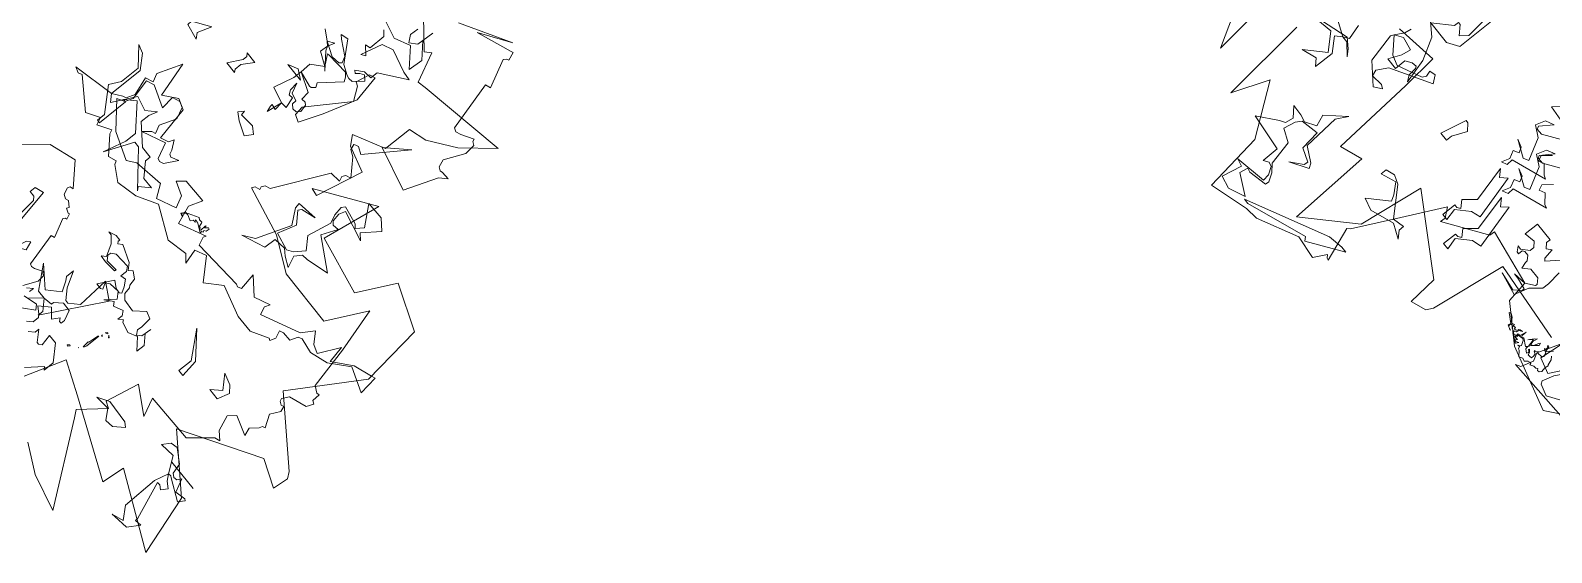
# Model space of a CAD drawing. Header units: metres. Extents: x -71 to 881, y -503 to 661.
# Drawn here: x 165.84 to 175.8, y -258.51 to -255.09 of the extents above; entities that cross this region are included whole.
import ezdxf

# ---------------------------------------------------------------- set-up
doc = ezdxf.new("R2010")
doc.units = ezdxf.units.M
doc.layers.add('ARBRE', color=100, linetype='Continuous', lineweight=13, true_color=0x00ff3f)

# ---------------------------------------------------------------- blocks, each defined once
blk = doc.blocks.new('WMF2', base_point=(0, 0.01))
at = {"color": 251, "lineweight": 0, "true_color": 0x636466}
for points in [[(135.29, -33.25), (133.39, -15.7), (130.63, -23.1), (123.64, -13.73), (121.99, -1.9), (114.39, -4.34), (111.72, -4.67), (103.98, -8.76), (99.27, -8.35), (97.95, -10.89), (97.46, -10.41), (97.02, -10.37), (99.54, -16.88), (99.06, -17.38), (95.41, -24.9), (90.83, -34.32), (89.42, -32.65), (89.51, -31.56), (81.64, -37.29), (81.55, -38.39), (70.38, -36.78), (69.61, -32.48), (62.22, -27.79), (49.27, -24.43), (44.16, -28.75)], [(49.36, -83.76), (46.84, -91.88), (40.14, -89.34), (24.4, -82.93), (24.01, -87.6), (8.81, -80.93), (12.69, -92.64), (23.58, -100.08), (8.83, -109.56), (3.27, -107.44), (3.01, -110.61), (3.9, -111.79), (16.57, -120.44), (8.22, -134.47), (9.81, -146.85), (18.98, -150.2), (22.71, -142.59), (34.39, -144.58), (32.65, -156.43), (43.16, -148.65), (41.63, -148.52), (39.67, -158.01), (44.92, -159.4), (46.44, -161.06), (40.43, -164.26), (40.42, -170.12), (36.91, -171.27), (31.95, -175.08), (27.13, -180.99), (44.83, -177.37), (46.41, -176.96), (49.12, -182.48), (50.2, -181.46), (55.69, -185.68)], [(100.3, -13.3), (97.37, -13.9), (96.16, -13.9), (102.61, -9.16), (103.21, -9.75), (114.9, -5.14), (116, -5.14), (100.3, -13.3), (100.3, -13.3)], [(122.03, -4.59), (121.2, -8.62), (122.72, -8.94), (116.58, -10.22), (116.74, -11.56), (117.68, -13), (118.53, -13.17), (119.53, -12.5), (119.62, -15.95), (127.05, -16.59), (123.52, -19.64), (122.5, -20.31), (122.25, -21.93), (124.05, -23.52), (121.84, -23.52), (120.32, -23.2), (118.31, -24.55), (119.17, -26.74), (115.88, -30.39), (117.14, -28.09), (116.53, -20.76), (113.49, -19.25), (112.89, -18.34), (116.25, -16.14), (114.07, -18.14), (114, -18.92), (116.7, -19.9), (117.23, -23.8), (120.73, -22.94), (121.42, -21.76), (121.9, -19.39), (119.14, -18.3), (118.02, -13.51), (116.67, -12.35), (115.65, -10.82), (115.72, -10.05), (119.34, -9.11), (120.19, -9.29), (120.53, -7.61), (116.29, -5.59), (119.5, -4.04), (122.03, -4.59), (122.03, -4.59)], [(151.66, -37.02), (141.23, -19.49), (142.97, -34.33)], [(122.91, -48.29), (114.53, -49.68), (113.77, -42.55), (112.45, -25.61), (108.09, -27.35), (107.21, -10.78), (98.49, -19.49), (96.74, -32.59), (81.64, -23.67), (81.04, -17.76), (78.09, -18.94), (77.45, -20.28), (75.41, -35.48), (59.11, -34.32)], [(39.13, -76.49), (33.51, -73.76), (26.05, -72.12), (37.25, -86.3), (38.33, -87.51), (34.61, -92.45), (35.99, -92.94), (34.69, -99.75), (29.28, -96.73), (30.97, -100.19), (21.09, -100.49), (17.67, -104.7), (16.66, -105.12), (18.28, -106.23), (19.48, -109.18), (18.41, -110.67), (14.49, -109.41), (15.1, -110.95), (13.93, -112.47), (13.73, -113.15), (13.23, -113.37), (14.72, -115.61), (13.76, -117.64), (14.16, -118.66), (14.68, -118.45), (15.39, -118.76), (15.6, -119.27), (14.94, -120.61), (11.56, -121.96), (10.97, -123.39), (11.67, -123.68), (11.74, -125.32), (12.27, -125.11), (13.58, -125.77), (15.6, -134.05), (18.21, -142.77), (22.11, -134.68), (33.61, -134.71), (40.51, -137.9), (50.45, -139.73), (50.16, -140.44), (49.24, -140.81), (49.44, -141.32), (49.15, -142.04), (48.13, -142.44), (43.19, -153.31), (41.06, -153.59), (41.43, -154.51), (41.13, -155.22), (40.11, -155.63), (43.05, -158.46), (44.35, -159.02), (44.76, -160.04), (44.45, -160.3), (43.92, -160.51), (42.49, -159.91), (37.1, -168.03), (40.97, -163.9), (32.15, -161.95), (29.82, -168.64), (28.52, -170), (30.14, -169.93), (30.65, -169.72), (31.37, -170.03), (31.94, -171.46), (30.17, -175.61), (30.45, -177.74), (31.15, -178.04), (31.35, -178.56), (33.6, -177.07), (34.61, -176.66), (35.32, -176.96), (38.04, -186.65), (37.02, -187.05), (39.7, -192.27), (39.35, -192.88), (38.94, -193.04), (39.56, -194.57), (39.97, -194.4), (46.81, -191.62), (41.05, -195.63), (50.47, -189.97)], [(95.41, -24.9), (93.1, -25.5), (93.1, -24.4), (91.88, -23.19), (94.81, -24.4), (99.43, -22.59), (101.87, -23.19), (98.33, -26.72), (98.94, -27.82), (100.65, -29.64), (103.57, -28.43), (103.57, -29.64), (101.87, -30.26), (100.05, -29.64), (95.41, -24.9), (95.41, -24.9)], [(57.77, -28.84), (58.63, -30.3), (56.93, -35.37), (57.37, -30.33), (54.22, -29.5), (53.25, -31.47), (53.04, -32.3), (51.55, -33.16), (53.17, -30.11), (53.78, -27.79), (53.47, -27.25), (51.12, -26.63), (45.81, -30.31), (45.66, -26.44), (59.37, -25.77), (58.42, -26.33), (57.77, -28.84), (57.77, -28.84)], [(56.36, -32.12), (55.85, -31.63), (55.46, -30.55), (55.3, -30.46), (55.43, -29.76), (55.24, -28.88), (55.5, -28.39), (55.87, -28.34), (56.16, -28.62), (56.42, -28.33), (56.99, -28.28), (57.65, -27.88), (57.72, -28.12), (58.03, -28.17), (58.25, -27.98), (58.41, -28.05), (58.73, -27.66), (58.86, -27.41), (59.43, -27.6), (60.1, -27.17), (61.07, -28.04), (61.37, -28.09), (61.58, -28.52), (61.97, -28.4), (61.62, -28.65), (61.49, -28.9), (62.03, -29.74), (62.37, -29.92), (63.43, -29.61), (63.34, -29.34), (63.61, -29.26), (63.52, -29), (62.86, -28.99), (63.01, -28.72), (62.94, -28.47), (62.26, -28.88), (62.57, -28.28), (62.89, -28.34), (63.48, -28.85), (64.34, -29.1), (64.6, -29.45), (65.11, -29.53), (65.65, -29.92), (65.93, -29.83), (66.02, -29.66), (65.89, -29.26), (65.11, -29.09), (65.26, -29.04), (66.15, -29.41), (66.02, -29.89), (67.84, -30.97), (67.51, -31.22), (66.81, -30.85), (66.26, -30.24), (65.89, -30.14), (65.56, -30.31), (65.43, -30.34), (65.4, -29.99), (64.88, -30.15), (64.76, -29.76), (64.15, -30.11), (64.22, -30.34), (64, -30.58), (63.48, -30.72), (64.02, -30.36), (64.06, -29.83), (64.32, -29.76), (64.47, -29.5), (64.37, -29.25), (64.12, -29.12), (63.68, -29.31), (63.59, -29.47), (63.68, -29.74), (63.15, -29.91), (62.91, -31.2), (62.89, -30.2), (62.83, -30.07), (62.59, -29.93), (62.37, -30.14), (60.91, -29.37), (60.7, -29.58), (60.56, -29.85), (60.92, -31.25), (60.95, -31.35), (61.49, -30.77), (61.62, -30.52), (60.95, -31.58), (60.73, -31.77), (60.58, -32.05), (60.79, -31.06), (60.63, -30.55), (60.45, -30.45), (60.1, -30.71), (59.75, -31.73), (59.62, -31.98), (59.42, -31.56), (60.41, -30.31), (60.57, -29.63), (60.56, -29.41), (60.48, -29.15), (59.78, -28.78), (59.61, -29.12), (59.81, -29.35), (60.09, -29.48), (59.99, -29.66), (59.52, -29.31), (59.36, -28.78), (58.88, -28.85), (58.48, -28.96), (58.53, -29.53), (58.63, -29.93), (59.11, -30.07), (59.2, -30.34), (58.98, -30.11), (58.66, -30.69), (58.5, -30.4), (57.42, -30.59), (57.23, -30.94), (57.5, -31.63), (57.97, -31.77), (58.34, -31.96), (58.03, -32.11), (58.06, -32.48), (58.09, -32.59), (58.37, -32.72), (58.26, -32.91), (58, -32.77), (57.77, -31.77), (57.68, -31.73), (57.33, -32.4), (57.28, -32.27), (56.9, -32.97)], [(85.82, -32.33), (85.2, -32.33), (84.59, -32.83), (85.82, -34.04), (83.99, -36.36), (85.82, -43.43), (84.59, -42.2), (83.5, -43.43), (81.06, -34.64), (82.88, -34.04), (85.2, -31.73), (84.59, -29.42), (85.82, -29.42), (85.82, -32.33), (85.82, -32.33)], [(127.86, -39.54), (126.03, -38.33), (124.94, -37.24), (127.24, -38.94), (128.46, -38.94), (129.55, -37.85), (127.24, -35.41), (127.24, -31.39), (128.46, -32.48), (131.38, -31.39), (127.86, -34.91), (130.76, -37.85), (136.62, -36.62), (138.93, -36.62), (137.71, -38.33), (136.62, -39.54), (137.23, -43.08), (134.79, -37.24), (127.86, -39.54), (127.86, -39.54)], [(70.82, -34.21), (69.59, -35.56), (69.59, -35.99), (71.7, -36.34), (72.94, -36.34), (70.38, -36.78), (68.72, -38.1), (68.72, -38.45), (69.59, -39.32), (71.7, -39.32), (72.94, -38.1), (73.38, -39.32), (73.38, -39.76), (74.16, -40.55), (75.04, -40.55), (75.48, -40.2), (75.48, -39.32), (75.92, -39.32), (76.72, -40.2), (75.92, -40.2), (74.6, -41.44), (74.6, -42.32), (75.48, -43.11), (77.6, -42.67), (77.6, -45.66), (73.81, -45.66), (73.81, -44.79), (72.94, -44), (72.05, -44.79), (71.7, -42.67), (71.26, -42.32), (69.59, -44.79)], [(67.83, -43.11), (67.48, -40.2), (67.48, -38.89), (69.16, -36.78), (69.94, -33.86), (74.6, -34.65), (70.82, -34.21), (70.82, -34.21)], [(90.23, -35.66), (89.63, -35.66), (89.02, -36.14), (90.23, -37.37), (88.4, -39.67), (90.23, -46.74), (89.02, -45.52), (87.92, -46.74), (85.48, -37.97), (87.31, -37.37), (89.63, -35.05), (89.02, -32.72), (90.23, -32.72), (90.23, -35.66), (90.23, -35.66)], [(120.32, -53.77), (117.85, -52.09), (115.45, -48.04), (114.13, -43.19), (114.93, -44.29), (115.11, -45.98), (115.4, -46.38), (116.35, -46.16), (117.52, -45.28), (117.5, -42.97), (119.86, -43.05), (118.8, -45.54), (118.53, -47.44), (121.17, -47.9), (122.64, -46.8), (121.69, -48.6), (121.49, -49.97)], [(128.28, -42.59), (127.38, -39.75), (128.46, -38.94), (133.52, -40.99)], [(122.64, -46.8), (119.8, -44.2), (117.78, -43.62), (113.05, -45.94), (112.69, -46.71), (113.05, -47.75), (111.9, -48.16), (110.76, -46.76), (118.41, -42.1), (119.56, -39.88), (119.15, -38.74), (116.82, -39.05), (116.04, -38.68), (117.45, -37.54), (121.56, -40.46), (122.95, -46.17), (122.64, -46.8), (122.64, -46.8)], [(99.65, -46.23), (100.87, -43.31), (100.87, -42.08), (102.57, -42.08), (101.47, -47.33), (100.87, -47.33), (99.65, -46.23), (99.65, -46.23)], [(81.61, -52.7), (82.93, -50.96), (82.44, -49.93), (81.38, -50.49), (79.67, -49.09), (78.94, -48.87), (85.72, -46.19), (85.64, -44.92), (86.71, -44.35), (86.21, -45.98), (87.01, -47.47), (85.95, -48.04), (86.55, -49.02), (88.1, -49.47), (84.71, -48.03), (83.64, -48.6), (85.9, -52.66), (88.14, -53.77), (87.55, -55.72), (85.96, -56.58), (87.61, -54.06), (87.34, -53.53), (86.07, -53.59), (82.77, -55.98)], [(86.04, -56.01), (87.37, -54.28), (86.87, -53.24), (85.82, -53.82), (84.11, -52.42), (83.35, -52.19), (90.12, -49.5), (90.07, -48.23), (91.12, -47.66), (90.64, -49.3), (91.42, -50.77), (90.37, -51.37), (90.96, -52.33), (92.52, -52.8), (89.13, -51.34), (88.07, -51.91), (90.31, -55.97), (92.58, -57.08), (91.99, -59.05), (90.39, -59.91), (92.05, -57.37), (91.75, -56.85), (90.49, -56.9), (87.19, -59.31)], [(89.51, -61.33), (93.35, -61.59), (87.7, -68.89)], [(113.17, -63.62), (113.17, -55.18), (115.36, -53.65), (120.07, -53.65), (116.91, -56.82), (116.91, -57.81), (116.37, -57.81), (114.82, -56.28), (113.72, -57.81), (114.82, -67.35), (110.12, -66.81), (113.17, -63.62), (113.17, -63.62)], [(63.02, -94.3), (61.86, -97.06), (62.03, -98.49), (62.51, -98.7), (62.64, -99.03), (64.13, -98.04), (64.8, -97.78), (65.29, -97.98), (67.08, -104.41), (66.4, -104.68), (68.19, -108.14), (67.94, -108.55), (67.68, -108.66), (68.1, -109.68), (68.37, -109.56), (69.29, -109.9), (69.08, -110.38), (70.18, -111.12), (70.78, -110.87), (71.7, -111.21), (72.22, -112.5), (72.02, -112.99), (71.4, -113.23), (75.46, -116.88), (80.69, -115.04), (86.12, -108.09)], [(18.5, -90.74), (17.84, -93.61), (20.02, -96.45), (22.98, -96.02), (22.05, -97.63), (20.72, -98), (17.93, -96.37), (17.41, -94.37), (16.65, -93.94), (15.97, -94.11), (15.49, -94.96), (14.21, -92.52), (12.21, -93.06), (11.86, -92.86), (12.6, -91.6), (16.89, -93.51), (17.23, -93.72), (17.84, -93.61), (16.91, -92.52), (15.64, -91.79), (16.37, -90.52), (17.22, -91.02), (17.83, -90.91), (14.87, -83.79), (14.78, -83.17), (13.49, -83.45), (14.87, -81.07), (17.86, -80.56), (18.47, -80.47), (16.28, -81.33), (18.28, -83.52), (18.5, -90.74), (18.5, -90.74)], [(61.31, -90.12), (57.78, -93.28), (58.61, -94.11), (61.31, -93.28)], [(62.23, -94.58), (61.31, -95.5), (61.31, -94.58)], [(60.48, -93.73), (58.61, -95.97), (56.85, -96.33), (56.85, -96.8), (55.55, -98.2), (53.79, -98.2), (52.87, -96.33), (52.87, -95.5), (53.33, -95.5), (53.79, -95.97), (54.63, -94.58), (56.39, -95.97), (58.23, -94.11), (56.85, -93.28), (56.39, -92.81), (56.39, -91.51), (57.31, -90.59)], [(55.55, -89.66), (54.63, -90.59), (54.63, -91.51), (52.87, -89.66), (52.41, -89.66), (51.93, -90.12), (52.41, -92.34), (50.63, -92.34), (47.94, -89.66), (47.94, -87.42), (48.41, -87.89), (50.63, -84.84)], [(30.71, -93.26), (29.79, -92.67), (31.51, -90.88), (33.12, -90.61), (34.74, -92.37), (37.69, -92.07), (35.5, -93.43), (30.71, -93.26), (30.71, -93.26)], [(47.28, -95.16), (47.15, -95.21), (47.28, -95.16), (47.28, -95.16)], [(48.48, -94.16), (48.71, -93.73), (48.96, -93.86), (48.64, -94.24), (48.48, -94.16), (48.48, -94.16)], [(58.61, -95.97), (60.32, -95.97), (63.86, -99.98), (59.71, -97.06), (57.39, -99.38), (58.61, -101.21), (59.21, -101.81), (59.21, -103.52), (57.39, -100.59), (55.69, -98.89), (55.08, -98.89), (53.39, -100.59), (53.87, -107.05), (50.45, -105.22), (56.79, -93.05), (56.79, -94.14), (58.61, -95.97), (58.61, -95.97)], [(12.72, -95.5), (19.16, -95.5), (12.72, -95.5), (12.72, -95.5)], [(46.51, -96.62), (46.65, -96.16), (46.74, -95.97), (46.95, -97.29), (46.8, -97.34), (46.58, -99.41), (46.49, -99.57), (46.51, -96.62), (46.51, -96.62)], [(78.38, -97.12), (74.97, -98.96), (73.76, -100.65), (74.37, -105.9), (74.97, -106.51), (76.08, -106.51), (76.08, -107.72), (74.37, -108.33), (72.54, -99.56), (70.84, -97.73), (69.62, -97.73), (69.14, -100.05), (68.53, -100.65), (67.9, -98.96), (72.05, -96.02), (77.9, -96.64), (78.38, -97.12), (78.38, -97.12)], [(45.08, -100.81), (45.46, -101.12), (45.03, -100.9), (45.08, -100.81), (45.08, -100.81)], [(45.94, -101.27), (45.76, -101.16), (46.23, -100.87), (46.06, -101.21), (45.94, -101.27), (45.94, -101.27)], [(46.06, -100), (46.17, -99.95), (46.26, -100.23), (46.22, -100.08), (46.06, -100), (46.06, -100)], [(41.84, -105.25), (43.62, -104.29), (45.73, -104.74), (46.01, -105.12), (46.77, -104.41), (46.73, -105.44), (47.43, -106.2), (49.22, -105.25), (49.85, -105.94), (51.28, -104.6), (49.82, -106.67), (50.87, -107.74), (52.95, -107.44), (53.69, -106.82), (53.01, -105.71), (53.39, -105.43), (54.48, -105.47), (52.9, -108.54), (51.53, -107.75), (50.51, -107.72), (50.13, -108.07), (50.82, -109.11), (51.79, -110.25), (52.85, -109.93), (52.79, -111.31), (53.49, -112.07), (56.63, -111.82), (57.39, -111.12), (57.42, -110.48), (56.72, -109.72), (54.29, -109.98), (54.31, -109.62), (56.73, -109.36), (58.12, -109.4), (57.43, -110.12), (58.73, -112.28), (60.09, -113.37), (60.82, -113.4), (59.39, -114.07), (58.29, -114.03), (58.31, -113.66), (57.96, -113.28), (57.27, -113.98), (53.82, -112.76), (52.77, -111.68), (52.09, -112.38), (50.71, -111.59), (50.41, -110.19), (50.06, -109.81), (49.75, -108.42), (48.76, -107.65), (46.27, -107.55), (44.45, -109.59), (43.06, -109.17), (42.78, -107.03), (42.83, -106.03), (42.2, -105.27), (41.44, -105.97), (41.35, -108.07), (41.41, -106.7), (39.72, -105.17), (39.79, -103.4), (41.84, -105.25), (41.84, -105.25)], [(41.84, -105.25), (41.63, -105.03), (41.84, -105.25), (41.84, -105.25)], [(31.94, -110.31), (36.07, -115.05), (31.32, -110.9), (30.71, -107.38), (31.94, -107.38), (31.94, -110.31), (31.94, -110.31)], [(23.77, -111.52), (26.08, -113.84), (23.77, -113.24), (22.56, -112.13), (23.16, -109.69), (25.47, -109.69), (23.77, -111.52), (23.77, -111.52)], [(88.02, -127.64), (89.18, -128.05), (81.01, -130.16), (79.28, -131.51), (78.66, -131.81), (78.08, -133.54), (79.32, -137.06), (77.83, -137.7), (78.59, -139.25), (76.91, -144.21), (74.85, -137.35), (72.31, -139.57), (70.12, -138.82), (68.65, -132.15), (67.1, -132.91), (66.75, -133.95), (65.48, -132.37), (65.1, -131.6), (64.53, -131.41), (63.1, -132.21), (64.5, -129.59), (65.26, -129.22), (65.84, -129.4), (67.29, -132.34), (71.77, -130.12), (70.62, -131.65), (69.87, -131.93), (70.65, -133.46), (69.51, -136.82), (70.57, -138.98), (71.73, -139.36), (73.23, -138.72), (72.87, -136.03), (77.25, -137.51), (78.75, -136.87), (77.7, -132.76), (78.24, -131.16), (79.66, -130.35), (74.87, -126.28), (69.33, -124.41), (67.74, -125.68), (61.86, -126.76), (60.09, -124.38), (56.38, -126.21), (57.56, -128.41), (60.34, -129.35), (59.17, -130.88), (54.25, -131.01), (55.18, -128.25), (53.81, -124.69), (48.67, -127.32), (48.87, -126.75), (48.11, -125.21), (37.91, -126.12), (37.44, -125.97), (36.67, -126.35), (37.35, -129.67), (33.92, -127.23), (30.88, -128.65), (31.23, -127.59), (30.59, -126.09), (23.17, -129.77), (21.67, -132.34), (19.86, -130.44), (18.12, -129.86), (16.15, -134.19), (15.36, -130.85), (11.87, -133.9), (8.32, -135.28), (7.59, -135.54), (7.07, -131.77), (12.02, -133.45), (15.55, -130.27), (19.06, -129.03), (22.02, -129.38), (22.79, -129), (23.33, -127.38), (25.15, -127.33), (25.92, -126.95), (25.23, -125.56), (25.63, -124.43), (26.08, -124.57), (29.34, -122.59), (32.94, -122.53), (39.22, -124.13), (42.07, -121.37), (45.72, -125.04), (47.88, -123.97), (47.05, -121.13), (48.46, -122.25), (52.55, -121.18), (59.04, -124.03), (62.95, -121.62), (67.02, -120.56), (70.08, -122.22), (70.5, -122.88), (71.99, -122.24), (75.25, -125.13), (75.62, -125.9), (78.11, -124.29), (78.79, -125.68), (81.26, -124.08), (87.26, -128.05), (88.02, -127.64), (88.02, -127.64)], [(81.01, -137.11), (81.01, -130.16), (79.79, -128.95), (77.48, -133.7), (74.56, -133.08), (72.85, -134.78), (73.33, -133.08), (73.33, -131.26), (69.33, -128.34), (67, -128.34), (67, -127.23), (64.57, -124.92), (62.26, -124.92), (64.09, -123.1), (63.48, -122.5), (69.93, -127.84), (71.03, -127.84), (73.33, -122), (72.24, -126.63), (72.24, -128.95), (76.88, -133.08), (78.71, -131.26), (78.09, -131.26), (78.09, -124.92), (78.71, -124.92), (78.71, -126.63), (82.71, -130.78), (81.61, -133.08), (81.61, -137.11), (85.03, -140.02), (83.32, -139.54), (81.01, -137.11), (81.01, -137.11)], [(54.16, -127.33), (52.25, -128.51), (51.85, -128.21), (51.22, -128.34), (51.11, -128.15), (50.9, -127.48), (50.6, -127.43), (50.52, -127.17), (50.44, -127.11), (50.17, -127.21), (50.23, -128.35), (50.16, -128.51), (50.16, -128.08), (50.07, -128.03), (49.62, -128.66), (49.33, -128.62), (49.38, -127.89), (49.74, -127.62), (49.57, -127.32), (49.82, -127.23), (49.84, -126.81), (51.76, -127.71), (51.74, -127.58), (52.22, -127.74), (52.33, -127.68), (51.98, -127.29), (52.17, -127.38), (52.57, -127.26), (52.83, -126.75), (53.96, -127.11), (54.74, -127.1), (54.8, -126.57), (54.93, -126.53), (54.96, -126.46), (54.93, -126.32), (54.74, -126.22), (54.51, -126.31), (54.41, -126.05), (55.06, -126.28), (54.16, -127.33), (54.16, -127.33)], [(28.56, -153.92), (30.94, -150.53), (29.67, -149.64), (35.82, -150.93), (36.23, -149.61), (35.92, -147.95), (35.22, -147.45), (34.02, -147.66), (35.31, -144.47), (28.78, -140.9), (33.22, -139.51), (34.42, -139.31), (35.29, -137.92), (34.3, -135.76), (36.32, -136.63), (37.59, -137.52), (39.98, -137.11), (40.07, -134.73), (44.54, -132.73), (42.46, -134.33), (40.08, -141.29), (42.26, -143.89), (42.45, -144.97), (38.49, -145.64), (41.28, -144.68), (41.66, -143.99), (39.59, -141.99), (40.67, -138.22), (37.1, -137.61), (35.99, -138.41), (34.61, -140.39), (36.71, -142.49), (35.82, -147.35), (36.59, -148.94), (36.91, -150.74), (36.53, -151.43), (32.84, -150.83), (32.14, -150.33), (31.15, -151.75), (34.23, -155.28), (30.66, -155.41), (28.56, -153.92), (28.56, -153.92)], [(59.05, -144.81), (61.87, -145.83), (63.32, -146.72), (62.67, -147.76), (62.48, -146.91), (59.55, -147.25), (58.09, -146.36), (59.05, -144.81), (59.05, -144.81)], [(82.25, -150.59), (79.04, -152.94), (79.92, -150.11), (79.04, -149.13), (82.25, -149.63), (82.25, -150.59), (82.25, -150.59)], [(59.93, -151.15), (60.32, -152.23), (60.38, -152.67), (59.29, -152.55), (59.49, -154.26), (58.26, -154.43), (58.99, -156.48), (59.78, -156.36), (60.39, -157.12), (60.6, -158.84), (59.69, -157), (58.12, -156.61), (58.04, -155.76), (57.3, -155.21), (56.47, -155.37), (55.94, -156.07), (56.34, -157.53), (56.79, -157.86), (57.66, -157.75), (57.9, -159.41), (61.78, -160.83), (58.66, -160.38), (58.28, -160.48), (57.75, -161.18), (58.26, -161.95), (55.2, -166.06), (55.75, -166.8), (56.5, -167.36), (60.96, -166.95), (61.31, -166.89), (59.77, -164.96), (59.07, -164.44), (62, -167.02), (62.51, -167.79), (63.26, -168.35), (60.34, -167.25), (58.66, -167.5), (58.28, -168), (58.89, -169.15), (61.9, -170.7), (62.6, -171.21), (61.18, -171.65), (57.84, -168.06), (55.81, -167.24), (55.17, -167.15), (54.29, -167.27), (52.87, -169.18), (53.82, -169.88), (54.6, -169.37), (55.15, -168.63), (55.66, -169.01), (54.32, -170.26), (52.66, -170.5), (52.66, -171.97), (47.81, -175.9), (49.56, -176.04), (54.15, -177.07), (56.26, -176.06), (57.34, -171.75), (56.54, -172.31), (58.19, -173.55), (57.21, -173.91), (57.26, -177.31), (58.26, -178.06)], [(65.32, -169.52), (63.26, -168.35), (62.04, -169.25), (62.51, -167.79), (62.6, -166.17), (59.77, -164.96), (61.9, -163.05), (61.78, -160.83), (61.83, -159.09), (62.73, -154.97), (59.49, -154.26), (59.93, -151.15), (59.93, -151.15)], [(70.48, -153.72), (70.48, -154.59), (70.98, -155.09), (68.65, -155.09), (70, -152.75), (70, -151.4), (69.61, -150.88), (71.95, -150.88), (70.48, -153.72), (70.48, -153.72)], [(56.45, -156.83), (51.18, -165.09), (52.99, -167.49), (53.79, -167.78), (53.24, -170.6), (52.14, -171.11), (51.01, -165.85), (52.98, -159.15), (54.67, -154.45), (56.12, -154.97), (56.45, -156.83), (56.45, -156.83)], [(62.6, -160.74), (60.66, -159.76), (64.44, -159.76), (62.6, -160.74), (62.6, -160.74)], [(52.76, -180.21), (55.75, -178.63), (59.24, -179.37)], [(54.35, -183.2), (54.41, -181.49), (53.37, -180.24), (52.1, -181.39), (51.95, -184.94), (52.04, -182.63), (49.22, -180.06), (49.34, -177.15), (52.76, -180.21), (52.76, -180.21)]]:
    blk.add_lwpolyline(points, dxfattribs=at)

msp = doc.modelspace()

# ---------------------------------------------------------------- block references
at = {"layer": 'ARBRE', "color": 251, "lineweight": 5, "true_color": 0x636466, "xscale": 0.03451886634015593, "yscale": 0.03451886634015593, "zscale": 0.03451886634015593, "rotation": 128.5771086415459}
for p in [(176.1471, -259.4381), (164.6023, -260.4927)]:
    msp.add_blockref('WMF2', p, dxfattribs=at)

doc.saveas('drawing.dxf')
